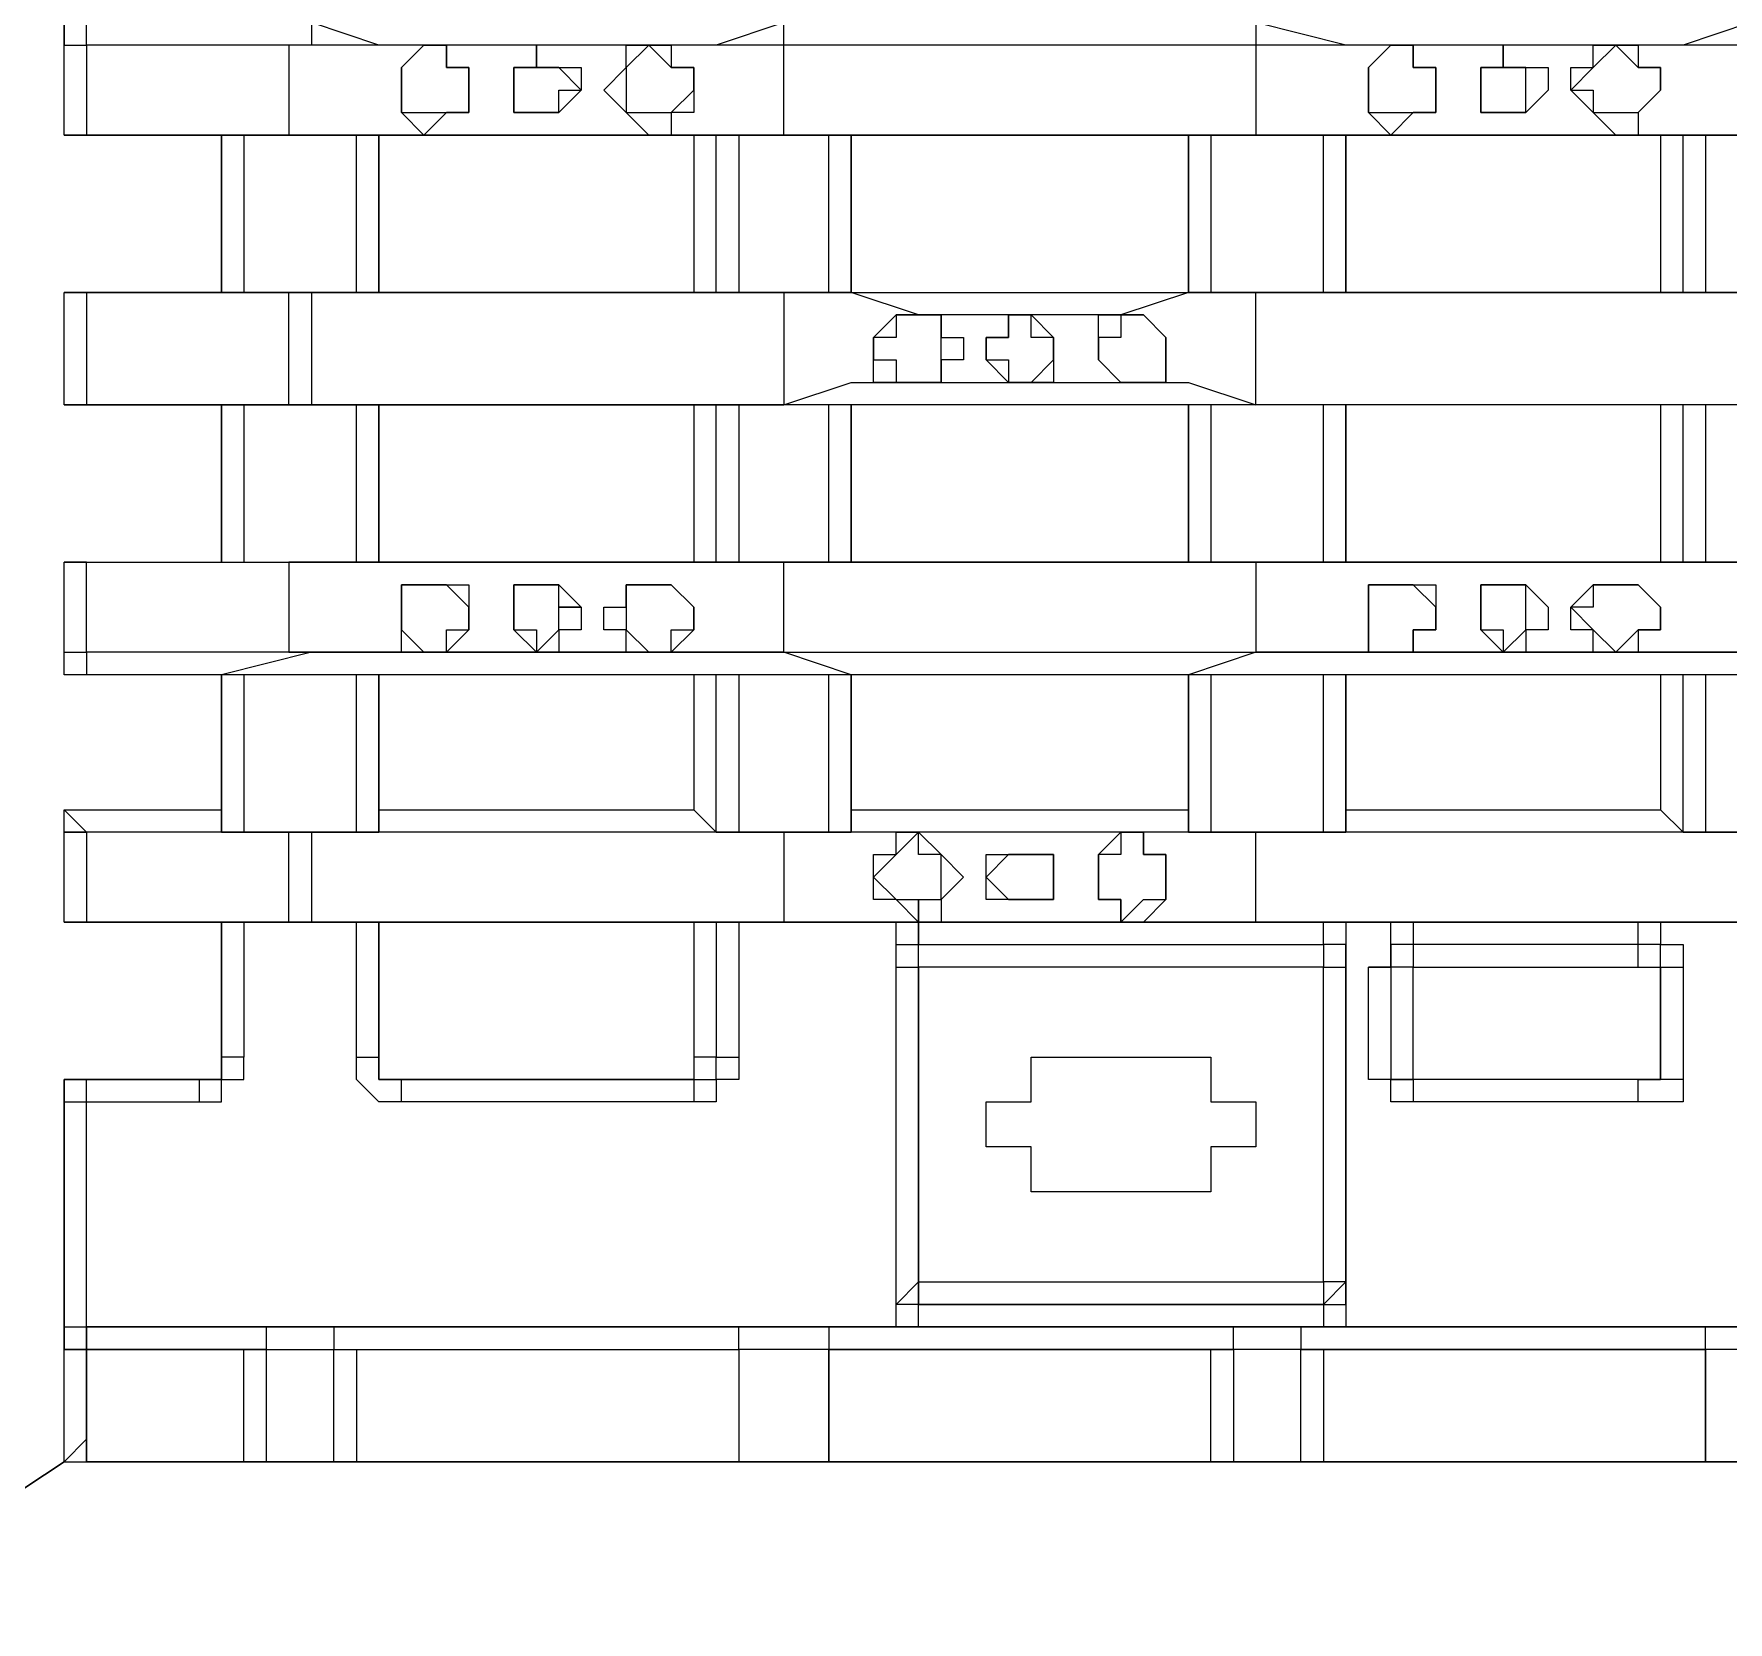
# Model space of a CAD drawing. Header units: millimetres. Extents: x 4241 to 6572, y 870 to 1291.
# Drawn here: x 4918.801 to 4921.991, y 910.405 to 913.395 of the extents above; entities that cross this region are included whole.
import ezdxf

# ---------------------------------------------------------------- set-up
doc = ezdxf.new("R2010")
doc.units = ezdxf.units.MM
doc.layers.add('PDF _0', color=7, linetype='Continuous')
doc.layers.add('PDF _Aquastok Объекты', color=7, linetype='Continuous')

msp = doc.modelspace()

# ---------------------------------------------------------------- linework, layer by layer
at = {"layer": 'PDF _0', "lineweight": 30}
msp.add_lwpolyline([(4911.3649, 905.7532), (4918.8582, 910.7064)], dxfattribs=at)
at = {"layer": 'PDF _Aquastok Объекты', "lineweight": 20}
for points in [[(4918.8582, 913.4158), (4918.8582, 913.3735), (4918.9005, 913.3735), (4918.9005, 913.2042), (4919.0275, 913.2042), (4919.1545, 913.2042), (4919.2815, 913.2042), (4919.3239, 913.2042), (4919.4509, 913.2042), (4919.5779, 913.2042), (4919.7049, 913.2042), (4919.8319, 913.2042), (4919.9589, 913.2042), (4920.0859, 913.2042), (4920.2129, 913.2042), (4920.3399, 913.2042), (4920.4669, 913.2042), (4920.5939, 913.2042), (4920.7209, 913.2042), (4920.8479, 913.2042), (4920.9749, 913.2042), (4921.1019, 913.2042), (4921.2713, 913.2042), (4921.3559, 913.2042), (4921.5253, 913.2042), (4921.6523, 913.2042), (4921.7793, 913.2042), (4921.9063, 913.2042), (4922.0333, 913.2042)], [(4919.3239, 913.2042), (4919.1545, 913.2042), (4919.0275, 913.2042), (4918.9005, 913.2042), (4918.8582, 913.2042), (4918.8582, 913.3735), (4918.8582, 913.4158), (4918.9005, 913.4158), (4919.0275, 913.4158), (4919.1545, 913.4158), (4919.3239, 913.4158)], [(4922.1179, 913.2042), (4921.9486, 913.2042), (4921.9063, 913.2042), (4921.8639, 913.2042), (4921.2713, 913.2042), (4921.2289, 913.2042), (4921.0172, 913.2042), (4920.9749, 913.2042), (4920.3399, 913.2042), (4920.2976, 913.2042), (4920.1282, 913.2042), (4920.0859, 913.2042), (4920.0435, 913.2042), (4919.4509, 913.2042), (4919.4085, 913.2042), (4919.1968, 913.2042), (4919.1545, 913.2042), (4918.8582, 913.2042), (4918.8582, 913.4158)], [(4922.0333, 913.4158), (4921.9063, 913.3735), (4921.7793, 913.3735), (4921.6523, 913.3735), (4921.5253, 913.3735), (4921.3559, 913.3735), (4921.2713, 913.3735), (4921.1019, 913.4158), (4921.1019, 913.3735), (4920.9749, 913.3735), (4920.8479, 913.3735), (4920.7209, 913.3735), (4920.5939, 913.3735), (4920.4669, 913.3735), (4920.3399, 913.3735), (4920.2129, 913.3735), (4920.2129, 913.4158), (4920.0859, 913.3735), (4919.9589, 913.3735), (4919.8319, 913.3735), (4919.7049, 913.3735), (4919.5779, 913.3735), (4919.4509, 913.3735), (4919.3239, 913.4158), (4919.3239, 913.3735), (4919.2815, 913.3735), (4919.1545, 913.3735), (4919.0275, 913.3735), (4918.9005, 913.3735), (4918.9005, 913.4158)], [(4918.9005, 913.2042), (4918.8582, 913.2042), (4918.9005, 913.2042)], [(4918.8582, 913.2042), (4918.8582, 913.2042)], [(4918.8582, 913.2042), (4918.8582, 913.2042)], [(4919.1968, 913.2042), (4919.1968, 912.9078)], [(4919.4085, 912.9078), (4919.4085, 913.2042)], [(4920.0435, 913.2042), (4920.0435, 912.9078)], [(4920.0859, 912.9078), (4920.0859, 913.2042)], [(4920.1282, 913.2042), (4920.1282, 912.9078)], [(4920.2129, 913.2042), (4920.3399, 913.2042), (4920.4669, 913.2042), (4920.5939, 913.2042), (4920.7209, 913.2042), (4920.8479, 913.2042), (4920.9749, 913.2042), (4921.1019, 913.2042)], [(4920.2976, 912.9078), (4920.2976, 913.2042)], [(4921.0172, 913.2042), (4921.0172, 912.9078)], [(4921.2289, 912.9078), (4921.2289, 913.2042)], [(4921.8639, 913.2042), (4921.8639, 912.9078)], [(4921.9063, 912.9078), (4921.9063, 913.2042)], [(4921.9486, 913.2042), (4921.9486, 912.9078)], [(4922.0333, 912.6962), (4921.9063, 912.6962), (4921.7793, 912.6962), (4921.6523, 912.6962), (4921.5253, 912.6962), (4921.3559, 912.6962), (4921.2713, 912.6962), (4921.1019, 912.6962), (4920.9749, 912.6962), (4920.8479, 912.6962), (4920.7209, 912.6962), (4920.5939, 912.6962), (4920.4669, 912.6962), (4920.3399, 912.6962), (4920.2129, 912.6962), (4920.0859, 912.6962), (4919.9589, 912.6962), (4919.8319, 912.6962), (4919.7049, 912.6962), (4919.5355, 912.6962), (4919.4509, 912.6962), (4919.2815, 912.6962), (4919.1545, 912.6962), (4919.0275, 912.6962), (4918.9005, 912.6962), (4918.8582, 912.6962), (4918.8582, 912.9078), (4919.1545, 912.9078), (4919.1968, 912.9078), (4919.4085, 912.9078), (4919.4509, 912.9078), (4920.0435, 912.9078), (4920.0859, 912.9078), (4920.1282, 912.9078), (4920.2976, 912.9078), (4920.3399, 912.9078), (4920.9749, 912.9078), (4921.0172, 912.9078), (4921.2289, 912.9078), (4921.2713, 912.9078), (4921.8639, 912.9078), (4921.9063, 912.9078), (4921.9486, 912.9078), (4922.1179, 912.9078)], [(4918.9005, 912.9078), (4918.8582, 912.9078), (4918.9005, 912.9078)], [(4922.1179, 912.6962), (4921.9486, 912.6962), (4921.9063, 912.6962), (4921.8639, 912.6962), (4921.2713, 912.6962), (4921.2289, 912.6962), (4921.0172, 912.6962), (4920.9749, 912.6962), (4920.3399, 912.6962), (4920.2976, 912.6962), (4920.1282, 912.6962), (4920.0859, 912.6962), (4920.0435, 912.6962), (4919.4509, 912.6962), (4919.4085, 912.6962), (4919.1968, 912.6962), (4919.1545, 912.6962), (4918.8582, 912.6962), (4918.8582, 912.9078), (4918.9005, 912.9078), (4919.0275, 912.9078), (4919.1545, 912.9078), (4919.2815, 912.9078), (4919.4509, 912.9078), (4919.5355, 912.9078), (4919.7049, 912.9078), (4919.8319, 912.9078), (4919.9589, 912.9078), (4920.0859, 912.9078), (4920.2129, 912.9078), (4920.3399, 912.9078), (4920.4669, 912.9078), (4920.5939, 912.9078), (4920.7209, 912.9078), (4920.8479, 912.9078), (4920.9749, 912.9078), (4921.1019, 912.9078), (4921.2289, 912.9078), (4921.3559, 912.9078), (4921.5253, 912.9078), (4921.6523, 912.9078), (4921.7793, 912.9078), (4921.9063, 912.9078), (4922.0333, 912.9078)], [(4918.8582, 912.9078), (4918.8582, 912.9078)], [(4918.8582, 912.9078), (4918.8582, 912.9078)], [(4920.2129, 912.9078), (4920.0859, 912.9078), (4919.9589, 912.9078), (4919.8319, 912.9078), (4919.7049, 912.9078), (4919.5779, 912.9078), (4919.4509, 912.9078), (4919.3239, 912.9078), (4919.2815, 912.9078), (4919.1545, 912.9078), (4919.0275, 912.9078), (4918.9005, 912.9078), (4918.9005, 912.6962), (4919.0275, 912.6962), (4919.1545, 912.6962), (4919.2815, 912.6962), (4919.3239, 912.6962), (4919.4509, 912.6962), (4919.5779, 912.6962), (4919.7049, 912.6962), (4919.8319, 912.6962), (4919.9589, 912.6962), (4920.0859, 912.6962), (4920.2129, 912.6962)], [(4919.2815, 912.9078), (4919.2815, 912.9078)], [(4922.0333, 912.9078), (4921.9063, 912.9078), (4921.7793, 912.9078), (4921.6523, 912.9078), (4921.5253, 912.9078), (4921.3559, 912.9078), (4921.2713, 912.9078), (4921.1019, 912.9078)], [(4918.9005, 912.6962), (4918.8582, 912.6962), (4918.9005, 912.6962)], [(4918.8582, 912.6962), (4918.8582, 912.6962)], [(4918.8582, 912.6962), (4918.8582, 912.6962)], [(4919.1968, 912.6962), (4919.1968, 912.3998)], [(4919.2815, 912.6962), (4919.2815, 912.6962)], [(4919.4085, 912.3998), (4919.4085, 912.6962)], [(4920.0435, 912.6962), (4920.0435, 912.3998)], [(4920.0859, 912.3998), (4920.0859, 912.6962)], [(4920.1282, 912.6962), (4920.1282, 912.3998)], [(4920.2976, 912.3998), (4920.2976, 912.6962)], [(4921.0172, 912.6962), (4921.0172, 912.3998)], [(4922.0333, 912.6962), (4921.9063, 912.6962), (4921.7793, 912.6962), (4921.6523, 912.6962), (4921.5253, 912.6962), (4921.3559, 912.6962), (4921.2289, 912.6962), (4921.1019, 912.6962)], [(4921.2289, 912.3998), (4921.2289, 912.6962)], [(4921.8639, 912.6962), (4921.8639, 912.3998)], [(4921.9063, 912.3998), (4921.9063, 912.6962)], [(4921.9486, 912.6962), (4921.9486, 912.3998)], [(4922.0333, 912.2305), (4921.9063, 912.2305), (4921.7793, 912.2305), (4921.6523, 912.2305), (4921.5253, 912.2305), (4921.3559, 912.2305), (4921.2713, 912.2305), (4921.1019, 912.2305), (4920.9749, 912.1881), (4920.8479, 912.1881), (4920.7209, 912.1881), (4920.5939, 912.1881), (4920.4669, 912.1881), (4920.3399, 912.1881), (4920.2129, 912.2305), (4920.0859, 912.2305), (4919.9589, 912.2305), (4919.8319, 912.2305), (4919.7049, 912.2305), (4919.5779, 912.2305), (4919.4509, 912.2305), (4919.3239, 912.2305), (4919.2815, 912.2305), (4919.1545, 912.2305), (4919.0275, 912.2305), (4918.9005, 912.2305), (4918.9005, 912.1881), (4918.8582, 912.1881), (4918.8582, 912.2305), (4918.9005, 912.2305), (4918.9005, 912.3998), (4919.0275, 912.3998), (4919.1545, 912.3998), (4919.2815, 912.3998), (4919.3239, 912.3998), (4919.4509, 912.3998), (4919.5779, 912.3998), (4919.7049, 912.3998), (4919.8319, 912.3998), (4919.9589, 912.3998), (4920.0859, 912.3998), (4920.2129, 912.3998), (4920.3399, 912.3998), (4920.4669, 912.3998), (4920.5939, 912.3998), (4920.7209, 912.3998), (4920.8479, 912.3998), (4920.9749, 912.3998), (4921.1019, 912.3998), (4921.1019, 912.2305), (4921.2713, 912.2305), (4921.3559, 912.2305), (4921.5253, 912.2305), (4921.6523, 912.2305), (4921.7793, 912.2305), (4921.9063, 912.2305), (4922.0333, 912.2305)], [(4919.3239, 912.2305), (4919.1545, 912.1881), (4919.0275, 912.1881), (4918.9005, 912.1881), (4918.8582, 912.1881), (4918.8582, 912.2305), (4918.8582, 912.3998), (4918.9005, 912.3998), (4919.0275, 912.3998), (4919.1545, 912.3998), (4919.3239, 912.3998)], [(4918.9005, 912.3998), (4918.8582, 912.3998), (4918.9005, 912.3998)], [(4918.8582, 912.3998), (4918.8582, 912.3998)], [(4922.1179, 912.1881), (4921.9486, 912.1881), (4921.9063, 912.1881), (4921.8639, 912.1881), (4921.2713, 912.1881), (4921.2289, 912.1881), (4921.0172, 912.1881), (4920.9749, 912.1881), (4920.3399, 912.1881), (4920.2976, 912.1881), (4920.1282, 912.1881), (4920.0859, 912.1881), (4920.0435, 912.1881), (4919.4509, 912.1881), (4919.4085, 912.1881), (4919.1968, 912.1881), (4919.1545, 912.1881), (4918.8582, 912.1881), (4918.8582, 912.3998), (4919.1545, 912.3998), (4919.1968, 912.3998), (4919.4085, 912.3998), (4919.4509, 912.3998), (4920.0435, 912.3998), (4920.0859, 912.3998), (4920.1282, 912.3998), (4920.2976, 912.3998), (4920.3399, 912.3998), (4920.9749, 912.3998), (4921.0172, 912.3998), (4921.2289, 912.3998), (4921.2713, 912.3998), (4921.8639, 912.3998), (4921.9063, 912.3998), (4921.9486, 912.3998), (4922.1179, 912.3998)], [(4918.8582, 912.3998), (4918.8582, 912.3998)], [(4921.1019, 912.3998), (4920.9749, 912.3998), (4920.8479, 912.3998), (4920.7209, 912.3998), (4920.5939, 912.3998), (4920.4669, 912.3998), (4920.3399, 912.3998), (4920.2129, 912.3998)], [(4920.2129, 912.2305), (4920.3399, 912.2305), (4920.4669, 912.2305), (4920.5939, 912.2305), (4920.7209, 912.2305), (4920.8479, 912.2305), (4920.9749, 912.2305), (4921.1019, 912.2305)], [(4918.8582, 912.1881), (4918.8582, 912.1881)], [(4919.1545, 911.8918), (4919.1545, 912.1881), (4919.1545, 911.9341)], [(4919.1968, 912.1881), (4919.1968, 911.8918)], [(4919.4085, 911.8918), (4919.4085, 912.1881)], [(4919.4509, 911.9341), (4919.4509, 912.1881), (4919.4509, 911.8918)], [(4920.0435, 912.1881), (4920.0435, 911.9341)], [(4920.0859, 911.8918), (4920.0859, 912.1881)], [(4920.1282, 912.1881), (4920.1282, 911.8918)], [(4920.2976, 911.8918), (4920.2976, 912.1881)], [(4920.3399, 911.9341), (4920.3399, 912.1881), (4920.3399, 911.8918)], [(4920.9749, 911.8918), (4920.9749, 912.1881), (4920.9749, 911.9341)], [(4921.0172, 912.1881), (4921.0172, 911.8918)], [(4921.2289, 911.8918), (4921.2289, 912.1881)], [(4921.2713, 911.9341), (4921.2713, 912.1881), (4921.2713, 911.8918)], [(4921.8639, 912.1881), (4921.8639, 911.9341)], [(4921.9063, 911.8918), (4921.9063, 912.1881)], [(4921.9486, 912.1881), (4921.9486, 911.8918)], [(4922.1603, 911.7225), (4921.7793, 911.7225), (4921.5676, 911.7225), (4921.3983, 911.7225), (4921.3559, 911.7225), (4921.2289, 911.7225), (4920.4669, 911.7225), (4920.1282, 911.7225), (4920.0859, 911.7225), (4920.0435, 911.7225), (4919.4509, 911.7225), (4919.4085, 911.7225), (4919.1968, 911.7225), (4919.1545, 911.7225), (4918.8582, 911.7225), (4918.8582, 911.8918), (4918.8582, 911.9341), (4919.1545, 911.9341), (4919.1545, 911.8918), (4919.1968, 911.8918), (4919.4085, 911.8918), (4919.4509, 911.8918), (4919.4509, 911.9341), (4920.0435, 911.9341), (4920.0859, 911.8918), (4920.1282, 911.8918), (4920.2976, 911.8918), (4920.3399, 911.8918), (4920.3399, 911.9341), (4920.9749, 911.9341), (4920.9749, 911.8918), (4921.0172, 911.8918), (4921.2289, 911.8918), (4921.2713, 911.8918), (4921.2713, 911.9341), (4921.8639, 911.9341), (4921.9063, 911.8918), (4921.9486, 911.8918), (4922.1179, 911.8918)], [(4922.0333, 911.8918), (4921.9063, 911.8918), (4921.7793, 911.8918), (4921.6523, 911.8918), (4921.5253, 911.8918), (4921.3559, 911.8918), (4921.2289, 911.8918), (4921.1019, 911.8918), (4920.9749, 911.8918), (4920.8479, 911.8918), (4920.7209, 911.8918), (4920.5939, 911.8918), (4920.4669, 911.8918), (4920.3399, 911.8918), (4920.2129, 911.8918), (4920.0859, 911.8918), (4919.9589, 911.8918), (4919.8319, 911.8918), (4919.7049, 911.8918), (4919.5355, 911.8918), (4919.4509, 911.8918), (4919.2815, 911.8918), (4919.1545, 911.8918), (4919.0275, 911.8918), (4918.9005, 911.8918), (4918.8582, 911.9341)], [(4921.1019, 911.7225), (4921.1866, 911.7225), (4921.2713, 911.7225), (4921.3559, 911.7225), (4921.2713, 911.7225), (4921.1866, 911.7225), (4921.1019, 911.7225), (4920.9749, 911.7225), (4920.8479, 911.7225), (4920.7209, 911.7225), (4920.5939, 911.7225), (4920.4669, 911.7225), (4920.3399, 911.7225), (4920.2129, 911.7225), (4920.0859, 911.7225), (4919.9589, 911.7225), (4919.8319, 911.7225), (4919.7049, 911.7225), (4919.5355, 911.7225), (4919.4509, 911.7225), (4919.2815, 911.7225), (4919.1545, 911.7225), (4919.0275, 911.7225), (4918.9005, 911.7225), (4918.8582, 911.7225), (4918.8582, 911.8918)], [(4918.9005, 911.8918), (4918.8582, 911.8918), (4918.9005, 911.8918)], [(4918.8582, 911.8918), (4918.8582, 911.8918)], [(4920.2129, 911.8918), (4920.0859, 911.8918), (4919.9589, 911.8918), (4919.8319, 911.8918), (4919.7049, 911.8918), (4919.5779, 911.8918), (4919.4509, 911.8918), (4919.3239, 911.8918), (4919.2815, 911.8918), (4919.3239, 911.8918), (4919.3239, 911.7225), (4919.2815, 911.7225), (4919.3239, 911.7225), (4919.4509, 911.7225), (4919.5779, 911.7225), (4919.7049, 911.7225), (4919.8319, 911.7225), (4919.9589, 911.7225), (4920.0859, 911.7225), (4920.2129, 911.7225)], [(4922.0333, 911.8918), (4921.9063, 911.8918), (4921.7793, 911.8918), (4921.6523, 911.8918), (4921.5253, 911.8918), (4921.3559, 911.8918), (4921.2713, 911.8918), (4921.1019, 911.8918)], [(4918.9005, 911.7225), (4918.8582, 911.7225), (4918.9005, 911.7225)], [(4918.8582, 911.7225), (4918.8582, 911.7225)], [(4918.8582, 911.7225), (4918.8582, 911.7225)], [(4919.1968, 911.7225), (4919.1968, 911.4684), (4919.1545, 911.4684), (4919.1545, 911.7225), (4919.1545, 911.4684), (4919.1545, 911.4261), (4919.1122, 911.4261), (4919.1545, 911.4261), (4919.1545, 911.4684)], [(4920.1282, 911.7225), (4920.1282, 911.4684), (4920.1282, 911.4261), (4920.0859, 911.4261), (4920.0859, 911.3838), (4920.0435, 911.3838), (4919.4932, 911.3838), (4919.4509, 911.3838), (4919.4085, 911.4261), (4919.4085, 911.4684), (4919.4085, 911.7225)], [(4919.4085, 911.4684), (4919.4509, 911.4684), (4919.4509, 911.4261), (4919.4932, 911.4261), (4919.4509, 911.4261), (4919.4509, 911.4684), (4919.4509, 911.7225), (4919.4509, 911.4684)], [(4920.0435, 911.7225), (4920.0435, 911.4684)], [(4920.0859, 911.7225), (4920.0859, 911.4684), (4920.1282, 911.4684)], [(4921.2713, 911.0028), (4921.2713, 911.0451), (4921.2289, 911.0028), (4921.2713, 911.0028), (4921.2713, 911.6378), (4921.2713, 911.6801), (4921.2289, 911.6801), (4921.2289, 911.7225), (4921.2713, 911.7225), (4921.2713, 911.6801), (4921.2713, 911.6378), (4921.2713, 911.0028), (4921.2713, 910.9604), (4921.2289, 910.9604), (4920.4669, 910.9604), (4920.4246, 910.9604), (4920.4246, 911.0028), (4920.4246, 911.6378), (4920.4246, 911.6801), (4920.4246, 911.7225), (4920.4669, 911.7225), (4920.4669, 911.6801), (4921.2289, 911.6801), (4921.2289, 911.7225)], [(4920.4246, 911.0028), (4920.4669, 911.0451), (4920.4669, 911.0028), (4920.4246, 911.0028), (4920.4246, 911.6378), (4920.4246, 911.6801), (4920.4669, 911.6801), (4920.4669, 911.7225)], [(4921.3983, 911.7225), (4921.3983, 911.6801), (4921.3559, 911.6801), (4921.3559, 911.6378), (4921.3136, 911.6378)], [(4921.7793, 911.7225), (4921.5676, 911.7225), (4921.3559, 911.7225)], [(4922.0333, 911.7225), (4921.9486, 911.7225), (4921.8639, 911.7225), (4921.7793, 911.7225), (4921.8639, 911.7225), (4921.9486, 911.7225), (4922.0333, 911.7225)], [(4921.8216, 911.6378), (4921.8639, 911.6378), (4921.8639, 911.6801), (4921.8216, 911.6801), (4921.8216, 911.7225)], [(4920.4246, 911.6378), (4920.4669, 911.6378), (4920.4669, 911.6801), (4921.2289, 911.6801), (4921.2289, 911.6378), (4921.2713, 911.6378), (4921.2713, 911.0451), (4921.2289, 911.0451), (4921.2289, 911.6378), (4921.2713, 911.6378)], [(4920.4669, 911.6801), (4920.4669, 911.6801)], [(4921.2289, 911.6801), (4921.2289, 911.6378), (4920.4669, 911.6378), (4920.4669, 911.6801)], [(4921.2289, 911.6801), (4921.2289, 911.6801)], [(4921.8216, 911.3838), (4921.8216, 911.4261), (4921.8639, 911.4261), (4921.8216, 911.4261), (4921.3983, 911.4261), (4921.3983, 911.6378), (4921.8216, 911.6378), (4921.8216, 911.6801), (4921.3983, 911.6801), (4921.3983, 911.6378), (4921.3559, 911.6378), (4921.3559, 911.4261), (4921.3136, 911.4261)], [(4920.4669, 911.6378), (4920.4669, 911.6378)], [(4921.3983, 911.6378), (4921.3983, 911.6378)], [(4921.9063, 911.4261), (4921.8639, 911.4261), (4921.8639, 911.6378), (4921.9063, 911.6378)], [(4921.8639, 911.6378), (4921.8639, 911.6378)], [(4921.8639, 911.6378), (4921.8639, 911.4261)], [(4918.8582, 910.7064), (4918.8582, 911.4261), (4918.8582, 911.3838), (4918.8582, 910.9181), (4918.8582, 910.9604), (4918.9005, 910.9604), (4928.8068, 910.9604), (4918.9005, 910.9604), (4918.9005, 911.3838), (4919.1122, 911.3838), (4919.1545, 911.3838), (4919.1545, 911.4261), (4919.1968, 911.4261), (4919.1968, 911.4684)], [(4919.1545, 911.4684), (4919.1545, 911.4684)], [(4919.4509, 911.4684), (4919.4509, 911.4684)], [(4919.1122, 911.4261), (4918.9005, 911.4261), (4918.8582, 911.4261), (4918.8582, 911.3838), (4918.9005, 911.3838), (4918.9005, 911.4261), (4919.1122, 911.4261), (4919.1122, 911.3838)], [(4918.8582, 911.4261), (4918.9005, 911.4261)], [(4918.9005, 911.4261), (4918.9005, 911.4261)], [(4919.1122, 911.4261), (4919.1122, 911.4261)], [(4919.4932, 911.3838), (4919.4932, 911.4261), (4920.0435, 911.4261), (4920.0435, 911.3838)], [(4919.4932, 911.4261), (4919.4932, 911.4261)], [(4920.0435, 911.4261), (4919.4932, 911.4261)], [(4920.0435, 911.4261), (4920.0435, 911.4261)], [(4921.8216, 911.4261), (4921.3983, 911.4261), (4921.3559, 911.4261), (4921.3983, 911.4261), (4921.3983, 911.3838)], [(4921.3983, 911.4261), (4921.3983, 911.4261)], [(4921.8216, 911.4261), (4921.8216, 911.4261)], [(4921.8639, 911.4261), (4921.8639, 911.4261)], [(4920.6362, 911.3838), (4920.6362, 911.3838)], [(4920.6362, 911.2991), (4920.6362, 911.2991)], [(4921.0596, 911.2991), (4921.0596, 911.2991)], [(4920.4669, 910.9604), (4920.4669, 911.0028), (4921.2289, 911.0028), (4921.2289, 910.9604)], [(4918.9005, 910.7064), (4919.1968, 910.7064), (4919.1968, 910.9181), (4919.2392, 910.9181), (4919.2392, 910.9604), (4919.2815, 910.9604), (4919.3239, 910.9604), (4919.3662, 910.9604), (4919.3662, 910.9181), (4919.4085, 910.9181), (4920.1282, 910.9181), (4920.1282, 910.7064), (4919.4085, 910.7064), (4919.3662, 910.7064), (4919.3239, 910.7064), (4919.2815, 910.7064), (4919.2392, 910.7064), (4919.1968, 910.7064), (4918.9005, 910.7064), (4918.9005, 910.9181), (4918.9005, 910.7488), (4918.8582, 910.7064), (4918.9005, 910.7064), (4928.8068, 910.7064)], [(4919.1968, 910.9181), (4918.9005, 910.9181), (4919.1968, 910.9181)], [(4918.9005, 910.9181), (4918.9005, 910.9181)], [(4918.9005, 910.9181), (4918.9005, 910.9181)], [(4919.1968, 910.9181), (4919.2392, 910.9181), (4919.1968, 910.9181)], [(4920.1282, 910.9181), (4920.1282, 910.9181)], [(4920.2976, 910.7064), (4920.2976, 910.9181), (4920.2976, 910.7064)], [(4920.2976, 910.9181), (4920.2976, 910.9181)], [(4921.0172, 910.9181), (4921.0596, 910.9181), (4921.0172, 910.9181)], [(4921.2289, 910.9181), (4921.1866, 910.9181), (4921.2289, 910.9181)], [(4921.9486, 910.9181), (4921.9486, 910.9181)], [(4918.9005, 910.7064), (4918.9005, 910.7488), (4918.9005, 910.7064)], [(4918.9005, 910.7064), (4918.9005, 910.7064)], [(4918.9005, 910.7064), (4918.9005, 910.7064)], [(4919.2392, 910.7064), (4919.1968, 910.7064), (4919.2392, 910.7064)], [(4919.1968, 910.7064), (4919.1968, 910.7064)], [(4920.1282, 910.7064), (4920.1282, 910.7064)], [(4920.2976, 910.7064), (4920.2976, 910.7064)], [(4920.2976, 910.7064), (4921.0172, 910.7064), (4920.2976, 910.7064)], [(4921.2289, 910.7064), (4921.9486, 910.7064), (4921.2289, 910.7064)], [(4921.9486, 910.7064), (4921.9486, 910.7064)], [(4921.9486, 910.7064), (4921.9486, 910.7064)]]:
    msp.add_lwpolyline(points, dxfattribs=at)
for points in [[(4920.2129, 913.3735), (4920.0859, 913.3735), (4919.9589, 913.3735), (4919.8319, 913.3735), (4919.7049, 913.3735), (4919.5355, 913.3735), (4919.4509, 913.3735), (4919.2815, 913.3735), (4919.2815, 913.2042), (4919.4509, 913.2042), (4919.5355, 913.2042), (4919.7049, 913.2042), (4919.8319, 913.2042), (4919.9589, 913.2042), (4920.0859, 913.2042), (4920.2129, 913.2042)], [(4919.6202, 913.2888), (4919.6202, 913.3312), (4919.5779, 913.3312), (4919.5779, 913.3735), (4919.5355, 913.3735), (4919.4932, 913.3312), (4919.4932, 913.2888), (4919.4932, 913.2465), (4919.5355, 913.2465), (4919.5779, 913.2465), (4919.6202, 913.2465)], [(4919.6202, 913.2888), (4919.6202, 913.2465), (4919.5779, 913.2465), (4919.5355, 913.2042), (4919.4932, 913.2465), (4919.4932, 913.2888), (4919.4932, 913.3312), (4919.5355, 913.3735), (4919.5779, 913.3735), (4919.5779, 913.3312), (4919.6202, 913.3312)], [(4919.7049, 913.2888), (4919.7049, 913.3312), (4919.7472, 913.3312), (4919.7472, 913.3735), (4919.7472, 913.3312), (4919.7895, 913.3312), (4919.8319, 913.3312), (4919.8319, 913.2888), (4919.7895, 913.2465), (4919.7472, 913.2465), (4919.7049, 913.2465)], [(4919.8742, 913.2888), (4919.9165, 913.3312), (4919.9165, 913.3735), (4919.9589, 913.3735), (4920.0012, 913.3735), (4920.0012, 913.3312), (4920.0435, 913.3312), (4920.0435, 913.2888), (4920.0435, 913.2465), (4920.0012, 913.2465), (4920.0012, 913.2042), (4919.9589, 913.2042), (4919.9165, 913.2465)], [(4919.9165, 913.2888), (4919.9165, 913.2465), (4919.9589, 913.2465), (4920.0012, 913.2465), (4920.0435, 913.2888), (4920.0435, 913.3312), (4920.0012, 913.3312), (4919.9589, 913.3735), (4919.9165, 913.3312)], [(4922.0333, 913.3735), (4921.9063, 913.3735), (4921.7793, 913.3735), (4921.6523, 913.3735), (4921.5253, 913.3735), (4921.3559, 913.3735), (4921.2713, 913.3735), (4921.1019, 913.3735), (4921.1019, 913.2042), (4921.2713, 913.2042), (4921.3559, 913.2042), (4921.5253, 913.2042), (4921.6523, 913.2042), (4921.7793, 913.2042), (4921.9063, 913.2042), (4922.0333, 913.2042)], [(4921.4406, 913.2888), (4921.4406, 913.3312), (4921.3983, 913.3312), (4921.3983, 913.3735), (4921.3559, 913.3735), (4921.3136, 913.3312), (4921.3136, 913.2888), (4921.3136, 913.2465), (4921.3559, 913.2465), (4921.3983, 913.2465), (4921.4406, 913.2465)], [(4921.4406, 913.2888), (4921.4406, 913.2465), (4921.3983, 913.2465), (4921.3559, 913.2042), (4921.3136, 913.2465), (4921.3136, 913.2888), (4921.3136, 913.3312), (4921.3559, 913.3735), (4921.3983, 913.3735), (4921.3983, 913.3312), (4921.4406, 913.3312)], [(4921.5253, 913.2888), (4921.5253, 913.3312), (4921.5676, 913.3312), (4921.5676, 913.3735), (4921.5676, 913.3312), (4921.6099, 913.3312), (4921.6523, 913.3312), (4921.6523, 913.2888), (4921.6099, 913.2465), (4921.5676, 913.2465), (4921.5253, 913.2465)], [(4921.6946, 913.2888), (4921.7369, 913.2888), (4921.7369, 913.2465), (4921.7793, 913.2465), (4921.8216, 913.2465), (4921.8639, 913.2888), (4921.8639, 913.3312), (4921.8216, 913.3312), (4921.7793, 913.3735), (4921.7369, 913.3312)], [(4921.6946, 913.2888), (4921.6946, 913.3312), (4921.7369, 913.3312), (4921.7369, 913.3735), (4921.7793, 913.3735), (4921.8216, 913.3735), (4921.8216, 913.3312), (4921.8639, 913.3312), (4921.8639, 913.2888), (4921.8216, 913.2465), (4921.8216, 913.2042), (4921.7793, 913.2042), (4921.7369, 913.2465)], [(4919.7049, 913.2888), (4919.7049, 913.2465), (4919.7472, 913.2465), (4919.7895, 913.2465), (4919.7895, 913.2888), (4919.8319, 913.2888), (4919.7895, 913.3312), (4919.7472, 913.3312), (4919.7049, 913.3312)], [(4921.5253, 913.2888), (4921.5253, 913.2465), (4921.5676, 913.2465), (4921.6099, 913.2465), (4921.6099, 913.2888), (4921.6099, 913.3312), (4921.5676, 913.3312), (4921.5253, 913.3312)], [(4919.1545, 912.9078), (4919.1545, 913.2042)], [(4919.4509, 913.2042), (4919.4509, 912.9078)], [(4920.3399, 913.2042), (4920.3399, 912.9078)], [(4920.9749, 912.9078), (4920.9749, 913.2042)], [(4921.2713, 913.2042), (4921.2713, 912.9078)], [(4919.3239, 912.9078), (4919.3239, 912.6962), (4919.2815, 912.6962), (4919.2815, 912.9078)], [(4921.1019, 912.9078), (4920.9749, 912.9078), (4920.8479, 912.8655), (4920.7209, 912.8655), (4920.5939, 912.8655), (4920.4669, 912.8655), (4920.3399, 912.9078), (4920.2129, 912.9078), (4920.2129, 912.6962), (4920.3399, 912.7385), (4920.4669, 912.7385), (4920.5939, 912.7385), (4920.7209, 912.7385), (4920.8479, 912.7385), (4920.9749, 912.7385), (4921.1019, 912.6962)], [(4920.5092, 912.8232), (4920.5092, 912.8655), (4920.4669, 912.8655), (4920.4246, 912.8655), (4920.4246, 912.8232), (4920.3822, 912.8232), (4920.3822, 912.7808), (4920.4246, 912.7808), (4920.4246, 912.7385), (4920.4669, 912.7385), (4920.5092, 912.7385), (4920.5092, 912.7808)], [(4920.5516, 912.8232), (4920.5516, 912.7808), (4920.5092, 912.7808), (4920.5092, 912.7385), (4920.4669, 912.7385), (4920.4246, 912.7385), (4920.3822, 912.7385), (4920.3822, 912.7808), (4920.3822, 912.8232), (4920.4246, 912.8655), (4920.4669, 912.8655), (4920.5092, 912.8655), (4920.5092, 912.8232)], [(4920.5939, 912.8232), (4920.5939, 912.7808), (4920.6362, 912.7808), (4920.6362, 912.7385), (4920.6786, 912.7385), (4920.7209, 912.7808), (4920.7209, 912.8232), (4920.6786, 912.8232), (4920.6786, 912.8655), (4920.6362, 912.8655), (4920.6362, 912.8232)], [(4920.5939, 912.8232), (4920.6362, 912.8232), (4920.6362, 912.8655), (4920.6786, 912.8655), (4920.7209, 912.8232), (4920.7209, 912.7808), (4920.7209, 912.7385), (4920.6786, 912.7385), (4920.6362, 912.7385), (4920.5939, 912.7808)], [(4920.8056, 912.8232), (4920.8056, 912.7808), (4920.8479, 912.7385), (4920.8902, 912.7385), (4920.9326, 912.7385), (4920.9326, 912.7808), (4920.9326, 912.8232), (4920.8902, 912.8655), (4920.8479, 912.8655), (4920.8479, 912.8232)], [(4920.8056, 912.8232), (4920.8056, 912.8655), (4920.8479, 912.8655), (4920.8902, 912.8655), (4920.9326, 912.8232), (4920.9326, 912.7808), (4920.9326, 912.7385), (4920.8902, 912.7385), (4920.8479, 912.7385), (4920.8056, 912.7808)], [(4919.1545, 912.3998), (4919.1545, 912.6962)], [(4919.4509, 912.6962), (4919.4509, 912.3998)], [(4920.3399, 912.6962), (4920.3399, 912.3998)], [(4920.9749, 912.3998), (4920.9749, 912.6962)], [(4921.2713, 912.6962), (4921.2713, 912.3998)], [(4920.2129, 912.3998), (4920.0859, 912.3998), (4919.9589, 912.3998), (4919.8319, 912.3998), (4919.7049, 912.3998), (4919.5355, 912.3998), (4919.4509, 912.3998), (4919.2815, 912.3998), (4919.2815, 912.2305), (4919.4509, 912.2305), (4919.5355, 912.2305), (4919.7049, 912.2305), (4919.8319, 912.2305), (4919.9589, 912.2305), (4920.0859, 912.2305), (4920.2129, 912.2305)], [(4922.0333, 912.3998), (4921.9063, 912.3998), (4921.7793, 912.3998), (4921.6523, 912.3998), (4921.5253, 912.3998), (4921.3559, 912.3998), (4921.2713, 912.3998), (4921.1019, 912.3998), (4921.2713, 912.3998), (4921.3559, 912.3998), (4921.5253, 912.3998), (4921.6523, 912.3998), (4921.7793, 912.3998), (4921.9063, 912.3998)], [(4919.6202, 912.3151), (4919.5779, 912.3575), (4919.5355, 912.3575), (4919.4932, 912.3575), (4919.4932, 912.3151), (4919.4932, 912.2728), (4919.5355, 912.2305), (4919.5779, 912.2305), (4919.5779, 912.2728), (4919.6202, 912.2728)], [(4919.6202, 912.3151), (4919.6202, 912.2728), (4919.5779, 912.2305), (4919.5355, 912.2305), (4919.4932, 912.2305), (4919.4932, 912.2728), (4919.4932, 912.3151), (4919.4932, 912.3575), (4919.5355, 912.3575), (4919.5779, 912.3575), (4919.6202, 912.3575)], [(4919.7049, 912.3151), (4919.7049, 912.2728), (4919.7472, 912.2728), (4919.7472, 912.2305), (4919.7895, 912.2728), (4919.7895, 912.3151), (4919.8319, 912.3151), (4919.7895, 912.3151), (4919.7895, 912.3575), (4919.7472, 912.3575), (4919.7049, 912.3575)], [(4919.7049, 912.3151), (4919.7049, 912.3575), (4919.7472, 912.3575), (4919.7895, 912.3575), (4919.8319, 912.3151), (4919.8319, 912.2728), (4919.7895, 912.2728), (4919.7895, 912.2305), (4919.7472, 912.2305), (4919.7049, 912.2728)], [(4919.8742, 912.3151), (4919.9165, 912.3151), (4919.9165, 912.3575), (4919.9589, 912.3575), (4920.0012, 912.3575), (4920.0435, 912.3151), (4920.0435, 912.2728), (4920.0012, 912.2305), (4919.9589, 912.2305), (4919.9165, 912.2305), (4919.9165, 912.2728), (4919.8742, 912.2728)], [(4919.9165, 912.3151), (4919.9165, 912.2728), (4919.9589, 912.2305), (4920.0012, 912.2305), (4920.0012, 912.2728), (4920.0435, 912.2728), (4920.0435, 912.3151), (4920.0012, 912.3575), (4919.9589, 912.3575), (4919.9165, 912.3575)], [(4921.4406, 912.3151), (4921.3983, 912.3575), (4921.3559, 912.3575), (4921.3136, 912.3575), (4921.3136, 912.3151), (4921.3136, 912.2728), (4921.3136, 912.2305), (4921.3559, 912.2305), (4921.3983, 912.2305), (4921.3983, 912.2728), (4921.4406, 912.2728)], [(4921.4406, 912.3151), (4921.4406, 912.2728), (4921.3983, 912.2728), (4921.3983, 912.2305), (4921.3559, 912.2305), (4921.3136, 912.2305), (4921.3136, 912.2728), (4921.3136, 912.3151), (4921.3136, 912.3575), (4921.3559, 912.3575), (4921.3983, 912.3575), (4921.4406, 912.3575)], [(4921.5253, 912.3151), (4921.5253, 912.2728), (4921.5676, 912.2728), (4921.5676, 912.2305), (4921.6099, 912.2728), (4921.6099, 912.3151), (4921.6099, 912.3575), (4921.5676, 912.3575), (4921.5253, 912.3575)], [(4921.5253, 912.3151), (4921.5253, 912.3575), (4921.5676, 912.3575), (4921.6099, 912.3575), (4921.6523, 912.3151), (4921.6523, 912.2728), (4921.6099, 912.2728), (4921.6099, 912.2305), (4921.5676, 912.2305), (4921.5253, 912.2728)], [(4921.6946, 912.3151), (4921.7369, 912.2728), (4921.7793, 912.2305), (4921.8216, 912.2728), (4921.8639, 912.2728), (4921.8639, 912.3151), (4921.8216, 912.3575), (4921.7793, 912.3575), (4921.7369, 912.3575), (4921.7369, 912.3151)], [(4921.6946, 912.3151), (4921.7369, 912.3575), (4921.7793, 912.3575), (4921.8216, 912.3575), (4921.8639, 912.3151), (4921.8639, 912.2728), (4921.8216, 912.2728), (4921.8216, 912.2305), (4921.7793, 912.2305), (4921.7369, 912.2305), (4921.7369, 912.2728), (4921.6946, 912.2728)], [(4918.9005, 911.7225), (4919.0275, 911.7225), (4919.1545, 911.7225), (4919.2815, 911.7225), (4919.2815, 911.8918), (4919.1545, 911.8918), (4919.0275, 911.8918), (4918.9005, 911.8918)], [(4921.1019, 911.8918), (4920.9749, 911.8918), (4920.8479, 911.8918), (4920.7209, 911.8918), (4920.5939, 911.8918), (4920.4669, 911.8918), (4920.3399, 911.8918), (4920.2129, 911.8918), (4920.2129, 911.7225), (4920.3399, 911.7225), (4920.4669, 911.7225), (4920.5939, 911.7225), (4920.7209, 911.7225), (4920.8479, 911.7225), (4920.9749, 911.7225), (4921.1019, 911.7225)], [(4920.5092, 911.8071), (4920.5092, 911.8495), (4920.4669, 911.8495), (4920.4669, 911.8918), (4920.4246, 911.8495), (4920.3822, 911.8071), (4920.4246, 911.7648), (4920.4669, 911.7648), (4920.4669, 911.7225), (4920.4669, 911.7648), (4920.5092, 911.7648)], [(4920.5516, 911.8071), (4920.5092, 911.7648), (4920.5092, 911.7225), (4920.4669, 911.7225), (4920.4246, 911.7648), (4920.3822, 911.7648), (4920.3822, 911.8071), (4920.3822, 911.8495), (4920.4246, 911.8495), (4920.4246, 911.8918), (4920.4669, 911.8918), (4920.5092, 911.8495)], [(4920.8056, 911.8071), (4920.8056, 911.7648), (4920.8479, 911.7648), (4920.8479, 911.7225), (4920.8902, 911.7648), (4920.9326, 911.7648), (4920.9326, 911.8071), (4920.9326, 911.8495), (4920.8902, 911.8495), (4920.8902, 911.8918), (4920.8479, 911.8918), (4920.8479, 911.8495), (4920.8056, 911.8495)], [(4920.8056, 911.8071), (4920.8056, 911.8495), (4920.8479, 911.8918), (4920.8902, 911.8918), (4920.8902, 911.8495), (4920.9326, 911.8495), (4920.9326, 911.8071), (4920.9326, 911.7648), (4920.8902, 911.7225), (4920.8479, 911.7225), (4920.8479, 911.7648), (4920.8056, 911.7648)], [(4920.5939, 911.8071), (4920.6362, 911.7648), (4920.6786, 911.7648), (4920.7209, 911.7648), (4920.7209, 911.8071), (4920.7209, 911.8495), (4920.6786, 911.8495), (4920.6362, 911.8495)], [(4920.5939, 911.8071), (4920.5939, 911.8495), (4920.6362, 911.8495), (4920.6786, 911.8495), (4920.7209, 911.8495), (4920.7209, 911.8071), (4920.7209, 911.7648), (4920.6786, 911.7648), (4920.6362, 911.7648), (4920.5939, 911.7648)], [(4921.8216, 911.7225), (4921.8639, 911.7225), (4921.8639, 911.6801), (4921.9063, 911.6801), (4921.9063, 911.6378), (4921.9063, 911.4261), (4921.9063, 911.3838), (4921.8639, 911.3838), (4921.8216, 911.3838), (4921.3983, 911.3838), (4921.3559, 911.3838), (4921.3559, 911.4261), (4921.3136, 911.4261), (4921.3136, 911.6378), (4921.3559, 911.6378), (4921.3559, 911.6801), (4921.3559, 911.7225), (4921.3983, 911.7225)], [(4920.4669, 911.0451), (4920.4669, 911.6378)], [(4920.0435, 911.4684), (4920.0435, 911.4261), (4920.0859, 911.4261), (4920.0859, 911.4684)], [(4921.0596, 911.2991), (4921.0172, 911.2991), (4921.0172, 911.2568), (4921.0172, 911.2144), (4920.9749, 911.2144), (4920.9326, 911.2144), (4920.7632, 911.2144), (4920.7209, 911.2144), (4920.6786, 911.2144), (4920.6786, 911.2568), (4920.6786, 911.2991), (4920.6362, 911.2991), (4920.5939, 911.2991), (4920.5939, 911.3414), (4920.5939, 911.3838), (4920.6362, 911.3838), (4920.6786, 911.3838), (4920.6786, 911.4261), (4920.6786, 911.4684), (4920.7209, 911.4684), (4920.7632, 911.4684), (4920.9326, 911.4684), (4920.9749, 911.4684), (4921.0172, 911.4684), (4921.0172, 911.4261), (4921.0172, 911.3838), (4921.0596, 911.3838), (4921.1019, 911.3838), (4921.1019, 911.3414), (4921.1019, 911.2991)], [(4921.2289, 911.0028), (4920.4669, 911.0028), (4920.4669, 911.0451), (4921.2289, 911.0451)], [(4918.8582, 910.9181), (4918.9005, 910.9181), (4918.9005, 910.9604), (4918.9005, 910.9181)], [(4920.2976, 910.9181), (4920.2552, 910.9181), (4920.2129, 910.9181), (4920.1705, 910.9181), (4920.1282, 910.9181), (4920.1282, 910.9604), (4920.1705, 910.9604), (4920.2129, 910.9604), (4920.2552, 910.9604), (4920.2976, 910.9604)], [(4921.2289, 910.7064), (4921.1866, 910.7064), (4921.1866, 910.9181), (4921.1442, 910.9181), (4921.1019, 910.9181), (4921.0596, 910.9181), (4921.0596, 910.7064), (4921.0172, 910.7064), (4921.0172, 910.9181), (4920.2976, 910.9181), (4921.0172, 910.9181), (4921.0596, 910.9181), (4921.0596, 910.9604), (4921.1019, 910.9604), (4921.1442, 910.9604), (4921.1866, 910.9604), (4921.1866, 910.9181), (4921.2289, 910.9181), (4921.9486, 910.9181), (4921.9486, 910.7064), (4921.9486, 910.9181), (4921.2289, 910.9181)], [(4922.1179, 910.9181), (4922.0756, 910.9181), (4922.0333, 910.9181), (4921.9909, 910.9181), (4921.9486, 910.9181), (4921.9486, 910.9604), (4921.9909, 910.9604), (4922.0333, 910.9604), (4922.0756, 910.9604), (4922.1179, 910.9604)], [(4919.3662, 910.7064), (4919.3239, 910.7064), (4919.2815, 910.7064), (4919.2392, 910.7064), (4919.2392, 910.9181), (4919.2815, 910.9181), (4919.3239, 910.9181), (4919.3662, 910.9181), (4919.4085, 910.9181), (4920.1282, 910.9181), (4920.1282, 910.7064), (4919.4085, 910.7064)], [(4919.4085, 910.7064), (4919.3662, 910.7064), (4919.3662, 910.9181), (4919.4085, 910.9181)], [(4920.2976, 910.7064), (4920.2552, 910.7064), (4920.2129, 910.7064), (4920.1705, 910.7064), (4920.1282, 910.7064), (4920.1705, 910.7064), (4920.2129, 910.7064), (4920.2552, 910.7064)], [(4921.1866, 910.7064), (4921.2289, 910.7064), (4921.1866, 910.7064), (4921.1442, 910.7064), (4921.1019, 910.7064), (4921.0596, 910.7064), (4921.0172, 910.7064), (4921.0596, 910.7064), (4921.1019, 910.7064), (4921.1442, 910.7064)], [(4922.1179, 910.7064), (4922.0756, 910.7064), (4922.0333, 910.7064), (4921.9909, 910.7064), (4921.9486, 910.7064), (4921.9909, 910.7064), (4922.0333, 910.7064), (4922.0756, 910.7064)]]:
    msp.add_lwpolyline(points, close=True, dxfattribs=at)

doc.saveas('drawing.dxf')
